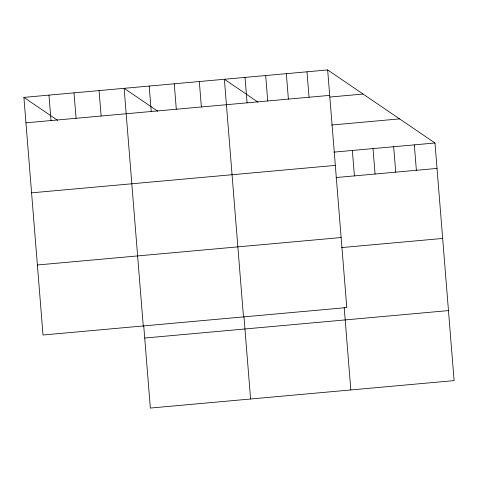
<?xml version="1.0" encoding="UTF-8"?>
<svg xmlns="http://www.w3.org/2000/svg" width="478" height="478" viewBox="0 0 478 478"><rect width="100%" height="100%" fill="white"/><g stroke="black" fill="none" stroke-linecap="round" stroke-linejoin="round"><path stroke-width="0.72" d="M327.651 69.937L346.771 307.569L43.02 335.006L23.9 97.381L327.651 69.937L434.98 142.994L454.1 380.619L150.349 408.063L143.717 325.649M25.943 122.816L329.7 95.373M329.874 97.046L363.071 94.047M331.696 125.015L399.56 118.885M333.919 152.124L434.98 142.994M31.578 192.837L335.335 165.4M335.962 177.559L437.029 168.423M37.386 264.985L341.137 237.542M341.597 247.58L442.664 238.45M144.714 338.036L448.466 310.592M258.024 102.172L224.379 79.27L243.493 316.896M157.788 111.231L124.137 88.328L143.257 325.954M23.9 97.381L57.545 120.283M414.324 144.858L416.374 170.293M393.669 146.722L395.718 172.158M373.013 148.592L375.063 174.022M352.358 150.456L354.407 175.892M344.196 307.533L350.822 389.946M306.995 71.808L309.045 97.243M286.34 73.672L288.389 99.107M265.69 75.536L267.734 100.972M245.035 77.406L247.078 102.836M243.953 316.591L250.586 399.005M199.32 81.535L201.363 106.97M174.261 83.799L176.304 109.235M149.196 86.064L151.245 111.493M99.077 90.593L101.127 116.023M74.018 92.852L76.068 118.287M48.959 95.116L51.009 120.552"/></g></svg>
